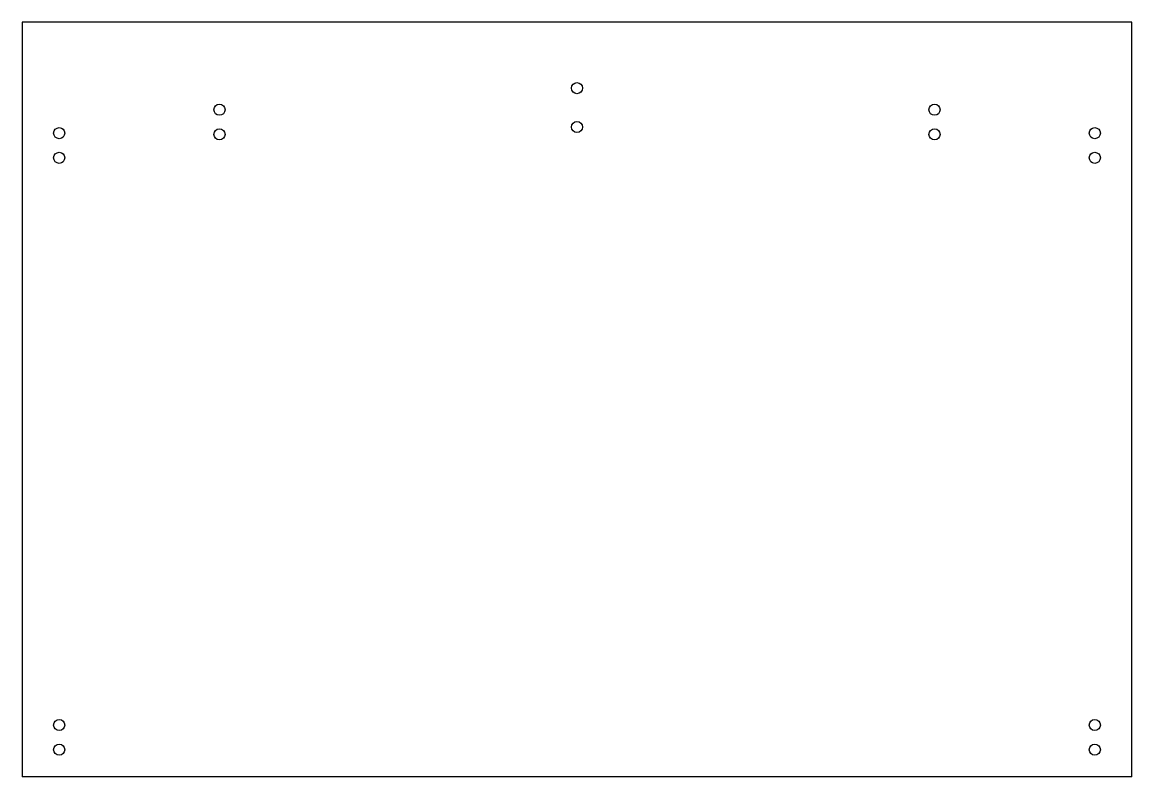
# Paper-space layout 'Sheet1' of a CAD drawing. Header units: millimetres. Extents: x 46 to 496, y 81 to 387.
import ezdxf

# ---------------------------------------------------------------- set-up
doc = ezdxf.new("R2010")
doc.units = ezdxf.units.MM

psp = doc.layouts.new('Sheet1')

# ---------------------------------------------------------------- linework, layer by layer
at = {"color": 7, "linetype": 'Continuous', "lineweight": 25}
for p, q in [((45.7, 387.12), (45.7, 81.12)), ((495.7, 387.12), (45.7, 387.12)), ((495.7, 81.12), (495.7, 387.12)), ((495.7, 81.12), (45.7, 81.12))]:
    psp.add_line(p, q, dxfattribs=at)
for centre in [(270.7, 360.39), (125.7, 351.62), (415.7, 351.62), (270.7, 344.61), (60.7, 342.13), (125.7, 341.62), (415.7, 341.62), (480.7, 342.13), (60.7, 332.14), (480.7, 332.14), (60.7, 102.11), (480.7, 102.11), (60.7, 92.11), (480.7, 92.11)]:
    psp.add_circle(centre, 2.25, dxfattribs=at)

doc.saveas('drawing.dxf')
